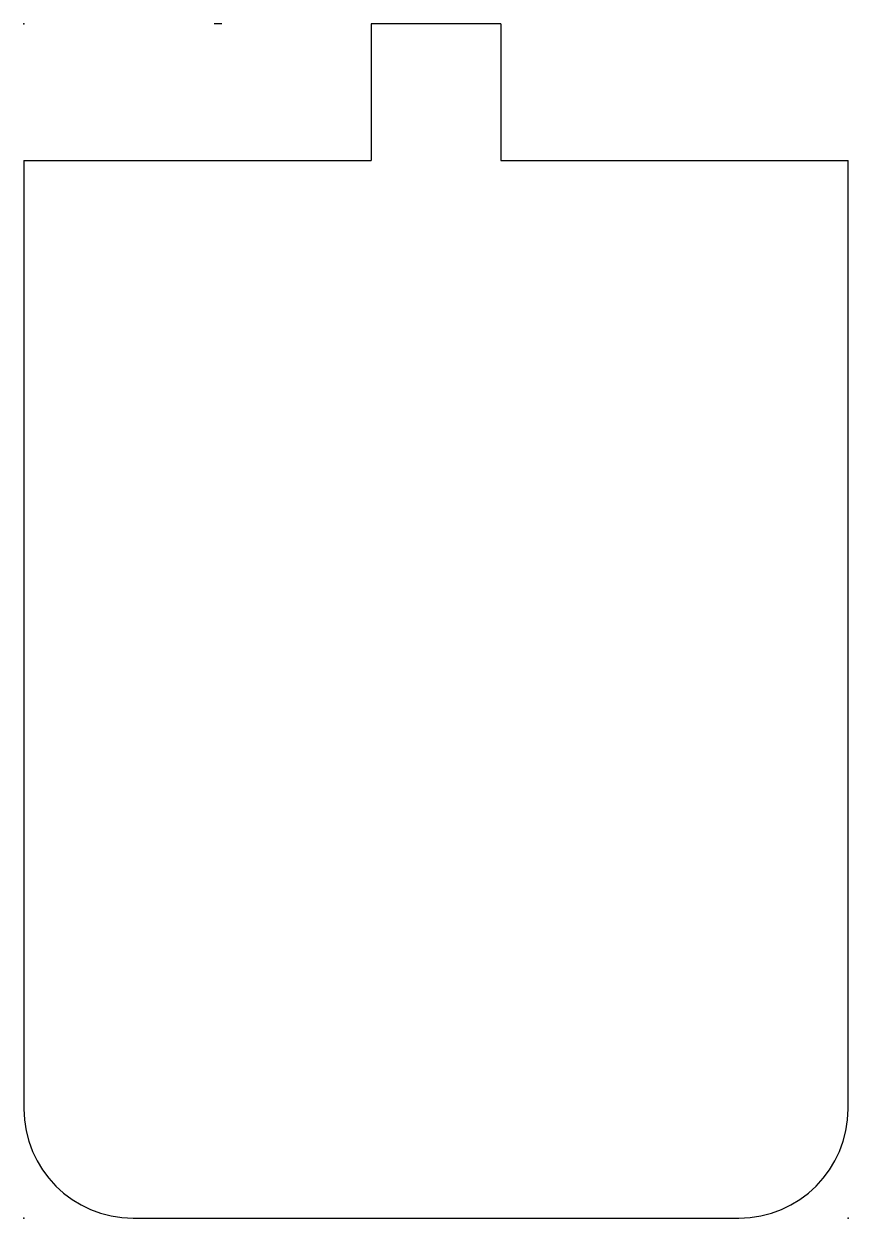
# Model space of a CAD drawing. Header units: centimetres. Extents: x 0 to 6.04, y 0 to 8.74.
import ezdxf

# ---------------------------------------------------------------- set-up
doc = ezdxf.new("R2010")
doc.units = ezdxf.units.CM
doc.header["$MEASUREMENT"] = 0
doc.layers.add('a_card v3_Sketch1', color=7, linetype='Continuous')

msp = doc.modelspace()

# ---------------------------------------------------------------- linework, layer by layer
at = {"layer": 'a_card v3_Sketch1'}
for p, q in [((1.4497, 8.739), (1.3935, 8.739)), ((3.4925, 8.739), (2.5425, 8.739)), ((2.5425, 8.739), (2.5425, 7.739)), ((3.4925, 8.739), (3.4925, 7.739)), ((0, 7.739), (0, 0.8)), ((0, 7.739), (2.5425, 7.739)), ((3.4925, 7.739), (6.035, 7.739)), ((6.035, 0.8), (6.035, 7.739)), ((0.8, 0), (5.235, 0))]:
    msp.add_line(p, q, dxfattribs=at)
for centre, start, end in [((0.8, 0.8), 180, 270), ((5.235, 0.8), 270, 0)]:
    msp.add_arc(centre, 0.8, start, end, dxfattribs=at)
for p in [(0, 8.739), (0, 0), (0, 0), (6.035, 0)]:
    msp.add_point(p, dxfattribs=at)

doc.saveas('drawing.dxf')
